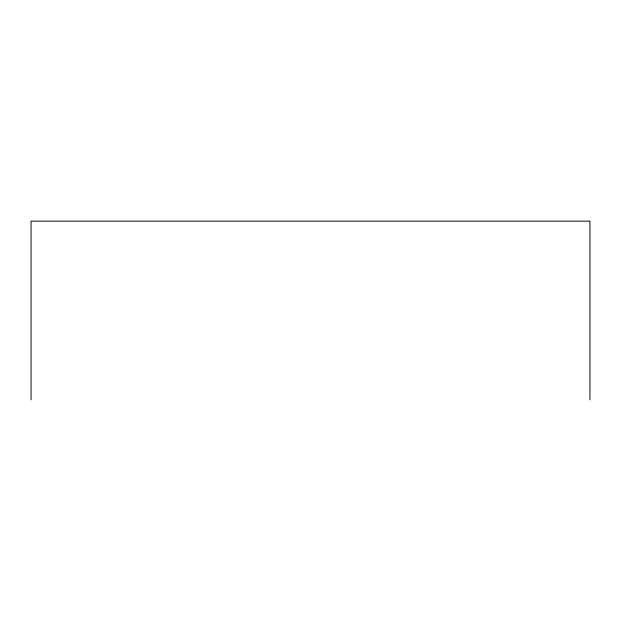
<?xml version="1.0" encoding="UTF-8"?>
<svg xmlns="http://www.w3.org/2000/svg" width="621" height="621" viewBox="0 0 621 621"><rect width="100%" height="100%" fill="white"/><g stroke="black" fill="none" stroke-linecap="round" stroke-linejoin="round"><path stroke-width="0.93" d="M589.95 399.854L589.95 221.146L31.05 221.146L31.05 399.854"/></g></svg>
